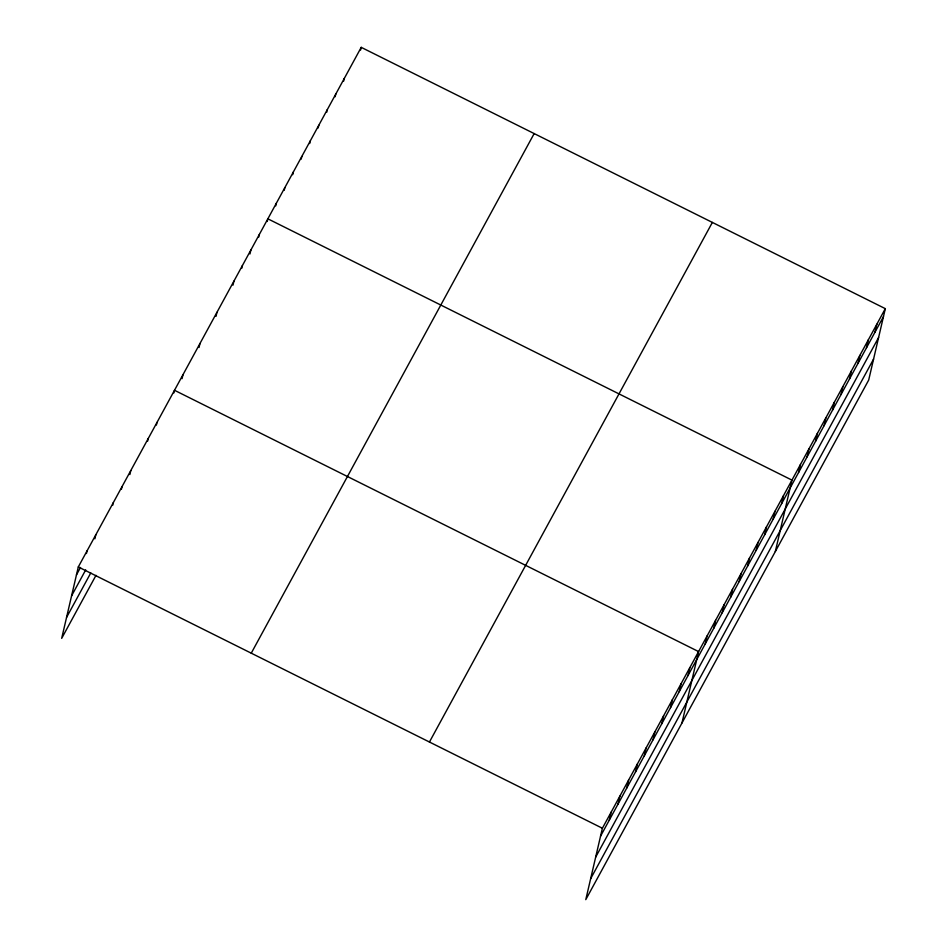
<?xml version="1.0" encoding="UTF-8"?>
<svg xmlns="http://www.w3.org/2000/svg" width="947" height="947" viewBox="0 0 947 947"><rect width="100%" height="100%" fill="white"/><g stroke="black" fill="none" stroke-linecap="round" stroke-linejoin="round"><path stroke-width="1.42" d="M885.315 308.651L602.387 828.246L585.779 899.65L868.695 380.055L885.315 308.651L361.221 47.35L78.305 566.945L61.685 638.349L95.99 575.35M86.437 553.533L87.053 550.894M94.866 538.807L95.789 534.83M112.669 505.355L113.285 502.703M121.405 489.291L122.033 486.651M129.846 474.565L130.769 470.588M147.649 441.113L148.265 438.461M156.385 425.061L157.001 422.409M173.881 392.934L174.497 390.282L698.59 651.583L681.97 722.987M182.061 378.67L182.984 374.692M199.036 347.49L199.959 343.524M216.011 316.322L216.934 312.344M232.986 285.142L233.909 281.164M241.781 268.226L242.396 265.586M249.961 253.962L250.884 249.996M258.756 237.058L259.371 234.406M267.243 221.468L267.859 218.816L791.952 480.117L775.333 551.521M275.731 205.878L276.346 203.226M284.218 190.288L284.834 187.636M292.706 174.698L293.321 172.058M301.193 159.12L301.809 156.468M309.681 143.53L310.296 140.878M318.168 127.94L318.784 125.288M326.656 112.35L327.271 109.698M335.143 96.76L335.759 94.108M343.631 81.17L344.246 78.53M360.606 50.002L361.221 47.35M609.288 820.138L611.135 812.183M618.036 804.074L619.883 796.131M626.772 788.011L628.63 780.068M635.52 771.947L637.367 764.004M644.268 755.895L646.114 747.941M653.016 739.832L654.862 731.889M661.752 723.768L663.61 715.825M670.5 707.705L672.346 699.762M679.248 691.653L681.094 683.698M687.996 675.59L689.842 667.647M705.219 643.936L707.078 635.993M713.707 628.358L715.565 620.403M722.194 612.768L724.053 604.825M730.682 597.178L732.54 589.235M739.169 581.588L741.028 573.645M747.657 565.998L749.515 558.055M756.144 550.408L758.002 542.465M764.631 534.83L766.49 526.875M773.119 519.24L774.977 511.297M781.606 503.65L783.465 495.707M798.593 472.47L800.44 464.527M807.081 456.88L808.927 448.937M815.568 441.302L817.415 433.347M824.056 425.712L825.902 417.769M832.543 410.122L834.39 402.179M841.031 394.532L842.877 386.589M849.518 378.942L851.365 370.999M858.006 363.352L859.852 355.409M866.493 347.774L868.34 339.819M874.981 332.184L876.827 324.241M76.458 574.9L80.495 567.478M71.581 595.841L85.704 569.893M66.562 617.408L90.782 572.935M251.251 653.181L534.167 133.574M429.441 742.022L712.369 222.415M600.54 836.189L883.468 316.594M595.675 857.13L878.591 337.534M590.644 878.709L873.572 359.114M78.305 566.945L602.387 828.246"/></g></svg>
